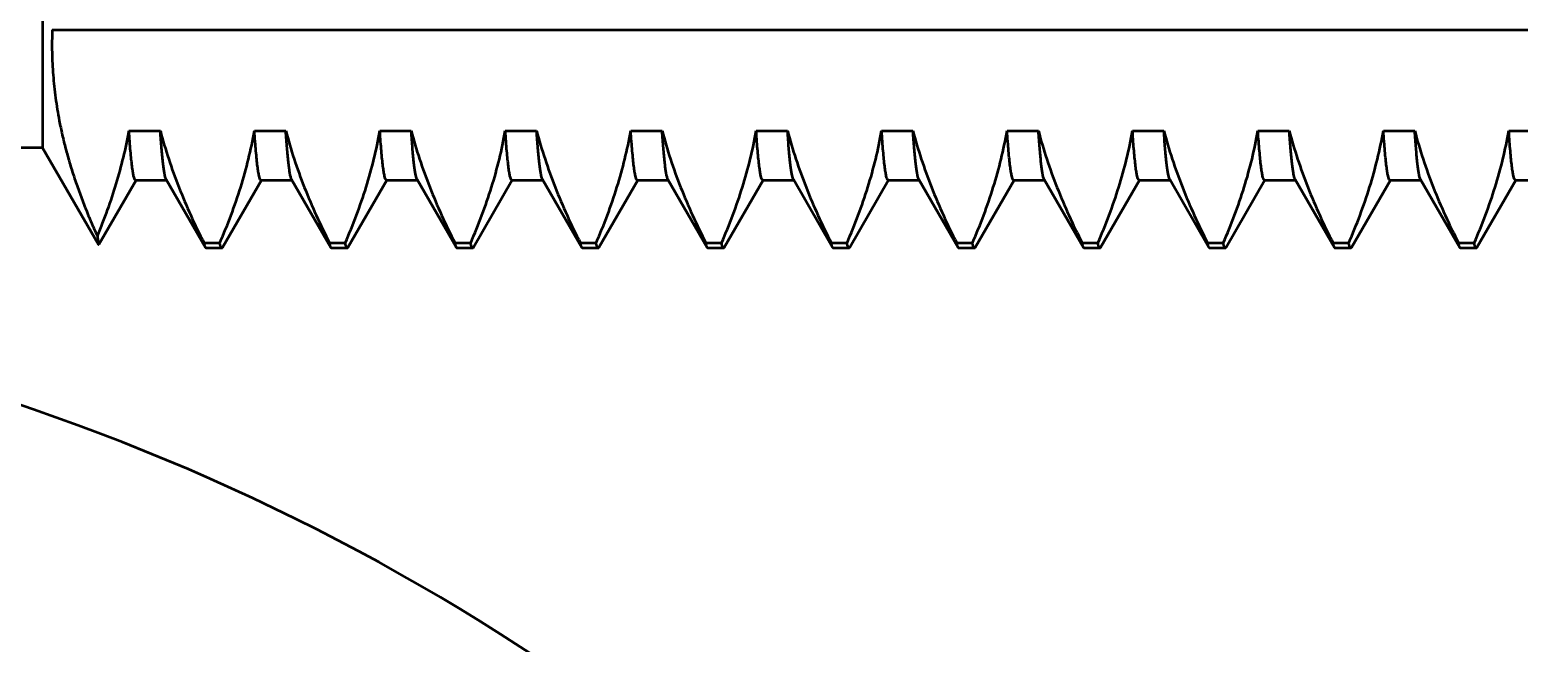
# Model space of a CAD drawing. Header units: millimetres. Extents: x 0 to 841, y 0 to 594.
# Drawn here: x 547.69 to 556.6, y 241.76 to 245.43 of the extents above; entities that cross this region are included whole.
import ezdxf

# ---------------------------------------------------------------- set-up
doc = ezdxf.new("R2010")
doc.units = ezdxf.units.MM
doc.layers.add('Hatch (ISO)', color=7, linetype='Continuous', lineweight=18)
doc.layers.add('Visible (ISO)', color=7, linetype='Continuous', lineweight=50)

msp = doc.modelspace()

# ---------------------------------------------------------------- hatches: boundary and pattern name
at = {"layer": 'Hatch (ISO)'}
h = msp.add_hatch(dxfattribs=at)
h.set_pattern_fill('ANSI31', color=256, scale=25.4, style=0)
h.set_pattern_definition([(45, (0, 0), (-2.245064, 2.245064), [])])
edge = h.paths.add_edge_path()
edge.add_ellipse((416.2875, 307.6206), major_axis=(-9.758, 2.1864), ratio=1, start_angle=270, end_angle=282.62939)
edge.add_line((416.2875, 317.6206), (382.416, 317.6206))
edge.add_ellipse((382.416, 312.6206), major_axis=(-5, 0), ratio=1, start_angle=270, end_angle=360)
edge.add_line((377.416, 312.6206), (377.416, 210.6206))
edge.add_ellipse((382.416, 210.6206), major_axis=(0, -5), ratio=1, start_angle=270, end_angle=360)
edge.add_line((382.416, 205.6206), (416.2875, 205.6206))
edge.add_ellipse((416.2875, 215.6206), major_axis=(10, 0), ratio=1, start_angle=270, end_angle=282.62939)
edge.add_ellipse((445.416, 85.6206), major_axis=(120.242, 26.942), ratio=1, start_angle=64.741221, end_angle=90, ccw=False)
edge.add_ellipse((474.5444, 215.6206), major_axis=(9.758, -2.1864), ratio=1, start_angle=270, end_angle=282.62939)
edge.add_line((474.5444, 205.6206), (558.416, 205.6206))
edge.add_ellipse((558.416, 210.6206), major_axis=(5, 0), ratio=1, start_angle=270, end_angle=360)
edge.add_line((563.416, 210.6206), (563.416, 312.6206))
edge.add_ellipse((558.416, 312.6206), major_axis=(0, 5), ratio=1, start_angle=270, end_angle=360)
edge.add_line((558.416, 317.6206), (474.5444, 317.6206))
edge.add_ellipse((474.5444, 307.6206), major_axis=(-10, 0), ratio=1, start_angle=270, end_angle=282.62939)
edge.add_ellipse((445.416, 437.6206), major_axis=(-120.242, -26.942), ratio=1, start_angle=64.741221, end_angle=90, ccw=False)
edge = h.paths.add_edge_path(flags=0)
edge.add_line((388.916, 208.6206), (388.916, 210.6206))
edge.add_ellipse((382.416, 210.6206), major_axis=(0, 6.5), ratio=1, start_angle=270, end_angle=363.5049)
edge.add_line((382.0186, 217.1085), (380.416, 217.1085))
edge.add_line((380.416, 217.1085), (380.416, 221.8137))
edge.add_spline(control_points=[(380.416, 221.8137), (380.416, 222.421), (380.4998, 223.1449), (380.6918, 224.324), (380.8222, 224.9564), (381.0364, 226.2248), (381.1089, 226.8628), (381.1089, 228.0373), (381.0364, 228.6753), (380.8222, 229.9438), (380.6918, 230.5761), (380.4998, 231.7552), (380.416, 232.4791), (380.416, 233.0865)], knot_values=[1.346639, 1.346639, 1.346639, 1.346639, 1.528836, 1.528836, 1.705012, 1.705012, 1.881187, 1.881187, 2.057362, 2.057362, 2.233538, 2.233538, 2.415734, 2.415734, 2.415734, 2.415734], degree=3, periodic=0)
edge.add_line((380.416, 233.0865), (380.416, 241.6206))
edge.add_ellipse((380.416, 244.1206), major_axis=(2.5, 0), ratio=1, start_angle=270, end_angle=450)
edge.add_line((380.416, 246.6206), (380.416, 276.6206))
edge.add_ellipse((380.416, 279.1206), major_axis=(2.5, 0), ratio=1, start_angle=270, end_angle=450)
edge.add_line((380.416, 281.6206), (380.416, 306.1211))
edge.add_line((380.416, 306.1211), (382.4891, 306.1211))
edge.add_ellipse((382.416, 312.6206), major_axis=(6.4996, 0.0732), ratio=1, start_angle=270, end_angle=359.35505)
edge.add_line((388.916, 312.6206), (388.916, 314.6206))
edge.add_line((388.916, 314.6206), (416.2875, 314.6206))
edge.add_ellipse((416.2875, 307.6206), major_axis=(7, 0), ratio=1, start_angle=77.37061, end_angle=90, ccw=False)
edge.add_ellipse((445.416, 437.6206), major_axis=(123.1694, -27.598), ratio=1, start_angle=270, end_angle=279.224461)
edge.add_ellipse((445.416, 311.3973), major_axis=(-0.2228, -7.4967), ratio=1, start_angle=270, end_angle=453.40493)
edge.add_ellipse((445.416, 437.6206), major_axis=(126.0006, 7.4967), ratio=1, start_angle=270, end_angle=279.224461)
edge.add_ellipse((474.5444, 307.6206), major_axis=(6.8306, 1.5305), ratio=1, start_angle=77.37061, end_angle=90, ccw=False)
edge.add_line((474.5444, 314.6206), (535.916, 314.6206))
edge.add_ellipse((538.416, 314.6206), major_axis=(0, -2.5), ratio=1, start_angle=270, end_angle=450)
edge.add_line((540.916, 314.6206), (551.9184, 314.6206))
edge.add_line((551.9184, 314.6206), (551.9184, 312.4451))
edge.add_ellipse((558.416, 312.6206), major_axis=(0.1756, -6.4976), ratio=1, start_angle=270, end_angle=359.09712)
edge.add_line((558.4891, 306.1211), (560.416, 306.1211))
edge.add_line((560.416, 306.1211), (560.416, 217.1085))
edge.add_line((560.416, 217.1085), (558.8134, 217.1085))
edge.add_ellipse((558.416, 210.6206), major_axis=(-6.4878, 0.3974), ratio=1, start_angle=270, end_angle=361.95706)
edge.add_line((551.9184, 210.7962), (551.9184, 208.6206))
edge.add_line((551.9184, 208.6206), (540.916, 208.6206))
edge.add_ellipse((538.416, 208.6206), major_axis=(0, 2.5), ratio=1, start_angle=270, end_angle=450)
edge.add_line((535.916, 208.6206), (474.5444, 208.6206))
edge.add_ellipse((474.5444, 215.6206), major_axis=(-7, 0), ratio=1, start_angle=77.37061, end_angle=90, ccw=False)
edge.add_ellipse((445.416, 85.6206), major_axis=(-123.1694, 27.598), ratio=1, start_angle=270, end_angle=279.224461)
edge.add_ellipse((445.416, 211.844), major_axis=(0.2228, 7.4967), ratio=1, start_angle=270, end_angle=453.40493)
edge.add_ellipse((445.416, 85.6206), major_axis=(-126.0006, -7.4967), ratio=1, start_angle=270, end_angle=279.224461)
edge.add_ellipse((416.2875, 215.6206), major_axis=(-6.8306, -1.5305), ratio=1, start_angle=77.37061, end_angle=90, ccw=False)
edge.add_line((416.2875, 208.6206), (388.916, 208.6206))
edge = h.paths.add_edge_path(flags=0)
edge.add_ellipse((557.666, 211.3706), major_axis=(0, 2.1724), ratio=1, start_angle=0, end_angle=360)
edge = h.paths.add_edge_path(flags=0)
edge.add_ellipse((557.666, 311.8706), major_axis=(0, 2.1724), ratio=1, start_angle=0, end_angle=360)
edge = h.paths.add_edge_path(flags=0)
edge.add_ellipse((383.166, 311.8706), major_axis=(0, 2.1724), ratio=1, start_angle=0, end_angle=360)
edge = h.paths.add_edge_path(flags=0)
edge.add_ellipse((383.166, 211.3706), major_axis=(0, 2.1724), ratio=1, start_angle=0, end_angle=360)
edge = h.paths.add_edge_path(flags=0)
edge.add_ellipse((445.416, 214.344), major_axis=(0, 2), ratio=1, start_angle=0, end_angle=360)
edge = h.paths.add_edge_path(flags=0)
edge.add_ellipse((445.416, 308.8973), major_axis=(0, 2), ratio=1, start_angle=0, end_angle=360)

# ---------------------------------------------------------------- linework, layer by layer
at = {"layer": 'Visible (ISO)'}
for p, q in [((547.7696, 255.5206), (547.7696, 244.7206)), ((547.8273, 245.4254), (560.416, 245.4254)), ((548.2858, 244.8212), (548.4733, 244.8212)), ((549.0358, 244.8212), (549.2233, 244.8212)), ((549.7858, 244.8212), (549.9733, 244.8212)), ((550.5358, 244.8212), (550.7233, 244.8212)), ((551.2858, 244.8212), (551.4733, 244.8212)), ((552.0358, 244.8212), (552.2233, 244.8212)), ((552.7858, 244.8212), (552.9733, 244.8212)), ((553.5358, 244.8212), (553.7233, 244.8212)), ((554.2858, 244.8212), (554.4733, 244.8212)), ((555.0358, 244.8212), (555.2233, 244.8212)), ((555.7858, 244.8212), (555.9733, 244.8212)), ((556.5358, 244.8212), (556.7233, 244.8212)), ((547.7696, 244.7206), (542.0054, 244.7206)), ((547.7696, 244.7206), (548.1036, 244.1421)), ((548.3278, 244.5266), (548.1057, 244.1421)), ((548.3255, 244.5266), (548.5107, 244.5266)), ((548.7431, 244.1243), (548.5085, 244.5306)), ((549.0778, 244.5266), (548.8453, 244.1243)), ((549.0755, 244.5266), (549.2607, 244.5266)), ((549.4931, 244.1243), (549.2585, 244.5306)), ((549.8278, 244.5266), (549.5953, 244.1243)), ((549.8255, 244.5266), (550.0107, 244.5266)), ((550.2431, 244.1243), (550.0085, 244.5306)), ((550.5778, 244.5266), (550.3453, 244.1243)), ((550.5755, 244.5266), (550.7607, 244.5266)), ((550.9931, 244.1243), (550.7585, 244.5306)), ((551.3278, 244.5266), (551.0953, 244.1243)), ((551.3255, 244.5266), (551.5107, 244.5266)), ((551.7431, 244.1243), (551.5085, 244.5306)), ((552.0778, 244.5266), (551.8453, 244.1243)), ((552.0755, 244.5266), (552.2607, 244.5266)), ((552.4931, 244.1243), (552.2585, 244.5306)), ((552.8278, 244.5266), (552.5953, 244.1243)), ((552.8255, 244.5266), (553.0107, 244.5266)), ((553.2431, 244.1243), (553.0085, 244.5306)), ((553.5778, 244.5266), (553.3453, 244.1243)), ((553.5755, 244.5266), (553.7607, 244.5266)), ((553.9931, 244.1243), (553.7585, 244.5306)), ((554.3278, 244.5266), (554.0953, 244.1243)), ((554.3255, 244.5266), (554.5107, 244.5266)), ((554.7431, 244.1243), (554.5085, 244.5306)), ((555.0778, 244.5266), (554.8453, 244.1243)), ((555.0755, 244.5266), (555.2607, 244.5266)), ((555.4931, 244.1243), (555.2585, 244.5306)), ((555.8278, 244.5266), (555.5953, 244.1243)), ((555.8255, 244.5266), (556.0107, 244.5266)), ((556.2431, 244.1243), (556.0085, 244.5306)), ((556.5778, 244.5266), (556.3453, 244.1243)), ((556.5755, 244.5266), (556.7607, 244.5266)), ((548.8289, 244.1508), (548.7352, 244.1508)), ((548.8412, 244.1206), (548.7474, 244.1206)), ((549.5789, 244.1508), (549.4852, 244.1508)), ((549.5912, 244.1206), (549.4974, 244.1206)), ((550.3289, 244.1508), (550.2352, 244.1508)), ((550.3412, 244.1206), (550.2474, 244.1206)), ((551.0789, 244.1508), (550.9852, 244.1508)), ((551.0912, 244.1206), (550.9974, 244.1206)), ((551.8289, 244.1508), (551.7352, 244.1508)), ((551.8412, 244.1206), (551.7474, 244.1206)), ((552.5789, 244.1508), (552.4852, 244.1508)), ((552.5912, 244.1206), (552.4974, 244.1206)), ((553.3289, 244.1508), (553.2352, 244.1508)), ((553.3412, 244.1206), (553.2474, 244.1206)), ((554.0789, 244.1508), (553.9852, 244.1508)), ((554.0912, 244.1206), (553.9974, 244.1206)), ((554.8289, 244.1508), (554.7352, 244.1508)), ((554.8412, 244.1206), (554.7474, 244.1206)), ((555.5789, 244.1508), (555.4852, 244.1508)), ((555.5912, 244.1206), (555.4974, 244.1206)), ((556.3289, 244.1508), (556.2352, 244.1508)), ((556.3412, 244.1206), (556.2474, 244.1206))]:
    msp.add_line(p, q, dxfattribs=at)
msp.add_arc((543.416, 230.6206), 13.25, 10.87572, 168.85231, dxfattribs=at)
msp.add_ellipse((548.0932, 250.1031), major_axis=(0.0114, -5.9619), ratio=0.010088, start_param=6.152069, end_param=6.300566, dxfattribs=at)
for points, weights in [([(547.8273, 245.4254), (547.803, 244.834), (548.0967, 244.1924)], [3.46497204023, 3.47827698668, 3.32395212452]), ([(548.3255, 244.5266), (548.3056, 244.5266), (548.2858, 244.8212)], [0.967746185884, 0.955537588594, 0.968998828714]), ([(548.5085, 244.5306), (548.4908, 244.5611), (548.4733, 244.8212)], [0.965263472204, 0.957095981797, 0.968998828714]), ([(549.0755, 244.5266), (549.0556, 244.5266), (549.0358, 244.8212)], [0.967746185884, 0.955537588594, 0.968998828714]), ([(549.2585, 244.5306), (549.2408, 244.5611), (549.2233, 244.8212)], [0.965263472204, 0.957095981797, 0.968998828714]), ([(549.8255, 244.5266), (549.8056, 244.5266), (549.7858, 244.8212)], [0.967746185884, 0.955537588594, 0.968998828714]), ([(550.0085, 244.5306), (549.9908, 244.5611), (549.9733, 244.8212)], [0.965263472204, 0.957095981797, 0.968998828714]), ([(550.5755, 244.5266), (550.5556, 244.5266), (550.5358, 244.8212)], [0.967746185884, 0.955537588594, 0.968998828714]), ([(550.7585, 244.5306), (550.7408, 244.5611), (550.7233, 244.8212)], [0.965263472204, 0.957095981797, 0.968998828714]), ([(551.3255, 244.5266), (551.3056, 244.5266), (551.2858, 244.8212)], [0.967746185884, 0.955537588594, 0.968998828714]), ([(551.5085, 244.5306), (551.4908, 244.5611), (551.4733, 244.8212)], [0.965263472204, 0.957095981797, 0.968998828714]), ([(552.0755, 244.5266), (552.0556, 244.5266), (552.0358, 244.8212)], [0.967746185884, 0.955537588594, 0.968998828714]), ([(552.2585, 244.5306), (552.2408, 244.5611), (552.2233, 244.8212)], [0.965263472204, 0.957095981797, 0.968998828714]), ([(552.8255, 244.5266), (552.8056, 244.5266), (552.7858, 244.8212)], [0.967746185884, 0.955537588594, 0.968998828714]), ([(553.0085, 244.5306), (552.9908, 244.5611), (552.9733, 244.8212)], [0.965263472204, 0.957095981797, 0.968998828714]), ([(553.5755, 244.5266), (553.5556, 244.5266), (553.5358, 244.8212)], [0.967746185884, 0.955537588594, 0.968998828714]), ([(553.7585, 244.5306), (553.7408, 244.5611), (553.7233, 244.8212)], [0.965263472204, 0.957095981797, 0.968998828714]), ([(554.3255, 244.5266), (554.3056, 244.5266), (554.2858, 244.8212)], [0.967746185884, 0.955537588594, 0.968998828714]), ([(554.5085, 244.5306), (554.4908, 244.5611), (554.4733, 244.8212)], [0.965263472204, 0.957095981797, 0.968998828714]), ([(555.0755, 244.5266), (555.0556, 244.5266), (555.0358, 244.8212)], [0.967746185884, 0.955537588594, 0.968998828714]), ([(555.2585, 244.5306), (555.2408, 244.5611), (555.2233, 244.8212)], [0.965263472204, 0.957095981797, 0.968998828714]), ([(555.8255, 244.5266), (555.8056, 244.5266), (555.7858, 244.8212)], [0.967746185884, 0.955537588594, 0.968998828714]), ([(556.0085, 244.5306), (555.9908, 244.5611), (555.9733, 244.8212)], [0.965263472204, 0.957095981797, 0.968998828714]), ([(556.5755, 244.5266), (556.5556, 244.5266), (556.5358, 244.8212)], [0.967746185884, 0.955537588594, 0.968998828714]), ([(548.7474, 244.1206), (548.7413, 244.1206), (548.7352, 244.1508)], [0.967746185884, 0.963985807299, 0.962660741352]), ([(548.8453, 244.1243), (548.8372, 244.1102), (548.8289, 244.1508)], [0.970653896792, 0.964446291959, 0.962660741352]), ([(549.4974, 244.1206), (549.4913, 244.1206), (549.4852, 244.1508)], [0.967746185884, 0.963985807299, 0.962660741352]), ([(549.5953, 244.1243), (549.5872, 244.1102), (549.5789, 244.1508)], [0.970653896792, 0.964446291959, 0.962660741352]), ([(550.2474, 244.1206), (550.2413, 244.1206), (550.2352, 244.1508)], [0.967746185884, 0.963985807299, 0.962660741352]), ([(550.3453, 244.1243), (550.3372, 244.1102), (550.3289, 244.1508)], [0.970653896792, 0.964446291959, 0.962660741352]), ([(550.9974, 244.1206), (550.9913, 244.1206), (550.9852, 244.1508)], [0.967746185884, 0.963985807299, 0.962660741352]), ([(551.0953, 244.1243), (551.0872, 244.1102), (551.0789, 244.1508)], [0.970653896792, 0.964446291959, 0.962660741352]), ([(551.7474, 244.1206), (551.7413, 244.1206), (551.7352, 244.1508)], [0.967746185884, 0.963985807299, 0.962660741352]), ([(551.8453, 244.1243), (551.8372, 244.1102), (551.8289, 244.1508)], [0.970653896792, 0.964446291959, 0.962660741352]), ([(552.4974, 244.1206), (552.4913, 244.1206), (552.4852, 244.1508)], [0.967746185884, 0.963985807299, 0.962660741352]), ([(552.5953, 244.1243), (552.5872, 244.1102), (552.5789, 244.1508)], [0.970653896792, 0.964446291959, 0.962660741352]), ([(553.2474, 244.1206), (553.2413, 244.1206), (553.2352, 244.1508)], [0.967746185884, 0.963985807299, 0.962660741352]), ([(553.3453, 244.1243), (553.3372, 244.1102), (553.3289, 244.1508)], [0.970653896792, 0.964446291959, 0.962660741352]), ([(553.9974, 244.1206), (553.9913, 244.1206), (553.9852, 244.1508)], [0.967746185884, 0.963985807299, 0.962660741352]), ([(554.0953, 244.1243), (554.0872, 244.1102), (554.0789, 244.1508)], [0.970653896792, 0.964446291959, 0.962660741352]), ([(554.7474, 244.1206), (554.7413, 244.1206), (554.7352, 244.1508)], [0.967746185884, 0.963985807299, 0.962660741352]), ([(554.8453, 244.1243), (554.8372, 244.1102), (554.8289, 244.1508)], [0.970653896792, 0.964446291959, 0.962660741352]), ([(555.4974, 244.1206), (555.4913, 244.1206), (555.4852, 244.1508)], [0.967746185884, 0.963985807299, 0.962660741352]), ([(555.5953, 244.1243), (555.5872, 244.1102), (555.5789, 244.1508)], [0.970653896792, 0.964446291959, 0.962660741352]), ([(556.2474, 244.1206), (556.2413, 244.1206), (556.2352, 244.1508)], [0.967746185884, 0.963985807299, 0.962660741352]), ([(556.3453, 244.1243), (556.3372, 244.1102), (556.3289, 244.1508)], [0.970653896792, 0.964446291959, 0.962660741352])]:
    msp.add_rational_spline(points, weights, degree=2, dxfattribs=at)
for points, knots in [([(548.0967, 244.1924), (548.1402, 244.2962), (548.1782, 244.4005), (548.2418, 244.6104), (548.2672, 244.7155), (548.2858, 244.8212)], [-0.1297069, -0.1297069, -0.1297069, -0.1297069, -0.0648638, -0.0648638, 0, 0, 0, 0]), ([(548.4733, 244.8212), (548.5028, 244.7083), (548.5401, 244.5961), (548.6281, 244.3725), (548.6788, 244.2613), (548.7352, 244.1508)], [-0.1392079, -0.1392079, -0.1392079, -0.1392079, -0.0696475, -0.0696475, -0.000001, -0.000001, -0.000001, -0.000001]), ([(548.8289, 244.1508), (548.8769, 244.2614), (548.9188, 244.3726), (548.9884, 244.5963), (549.016, 244.7084), (549.0358, 244.8212)], [-0.1383794, -0.1383794, -0.1383794, -0.1383794, -0.0692014, -0.0692014, 0, 0, 0, 0]), ([(549.2233, 244.8212), (549.2528, 244.7083), (549.2901, 244.5961), (549.3781, 244.3725), (549.4288, 244.2613), (549.4852, 244.1508)], [-0.1392079, -0.1392079, -0.1392079, -0.1392079, -0.0696475, -0.0696475, -0.000001, -0.000001, -0.000001, -0.000001]), ([(549.5789, 244.1508), (549.6269, 244.2614), (549.6688, 244.3726), (549.7384, 244.5963), (549.766, 244.7084), (549.7858, 244.8212)], [-0.1383794, -0.1383794, -0.1383794, -0.1383794, -0.0692014, -0.0692014, 0, 0, 0, 0]), ([(549.9733, 244.8212), (550.0028, 244.7083), (550.0401, 244.5961), (550.1281, 244.3725), (550.1788, 244.2613), (550.2352, 244.1508)], [-0.1392079, -0.1392079, -0.1392079, -0.1392079, -0.0696475, -0.0696475, -0.000001, -0.000001, -0.000001, -0.000001]), ([(550.3289, 244.1508), (550.3769, 244.2614), (550.4188, 244.3726), (550.4884, 244.5963), (550.516, 244.7084), (550.5358, 244.8212)], [-0.1383794, -0.1383794, -0.1383794, -0.1383794, -0.0692014, -0.0692014, 0, 0, 0, 0]), ([(550.7233, 244.8212), (550.7528, 244.7083), (550.7901, 244.5961), (550.8781, 244.3725), (550.9288, 244.2613), (550.9852, 244.1508)], [-0.1392079, -0.1392079, -0.1392079, -0.1392079, -0.0696475, -0.0696475, -0.000001, -0.000001, -0.000001, -0.000001]), ([(551.0789, 244.1508), (551.1269, 244.2614), (551.1688, 244.3726), (551.2384, 244.5963), (551.266, 244.7084), (551.2858, 244.8212)], [-0.1383794, -0.1383794, -0.1383794, -0.1383794, -0.0692014, -0.0692014, 0, 0, 0, 0]), ([(551.4733, 244.8212), (551.5028, 244.7083), (551.5401, 244.5961), (551.6281, 244.3725), (551.6788, 244.2613), (551.7352, 244.1508)], [-0.1392079, -0.1392079, -0.1392079, -0.1392079, -0.0696475, -0.0696475, -0.000001, -0.000001, -0.000001, -0.000001]), ([(551.8289, 244.1508), (551.8769, 244.2614), (551.9188, 244.3726), (551.9884, 244.5963), (552.016, 244.7084), (552.0358, 244.8212)], [-0.1383794, -0.1383794, -0.1383794, -0.1383794, -0.0692014, -0.0692014, 0, 0, 0, 0]), ([(552.2233, 244.8212), (552.2528, 244.7083), (552.2901, 244.5961), (552.3781, 244.3725), (552.4288, 244.2613), (552.4852, 244.1508)], [-0.1392079, -0.1392079, -0.1392079, -0.1392079, -0.0696475, -0.0696475, -0.000001, -0.000001, -0.000001, -0.000001]), ([(552.5789, 244.1508), (552.6269, 244.2614), (552.6688, 244.3726), (552.7384, 244.5963), (552.766, 244.7084), (552.7858, 244.8212)], [-0.1383794, -0.1383794, -0.1383794, -0.1383794, -0.0692014, -0.0692014, 0, 0, 0, 0]), ([(552.9733, 244.8212), (553.0028, 244.7083), (553.0401, 244.5961), (553.1281, 244.3725), (553.1788, 244.2613), (553.2352, 244.1508)], [-0.1392079, -0.1392079, -0.1392079, -0.1392079, -0.0696475, -0.0696475, -0.000001, -0.000001, -0.000001, -0.000001]), ([(553.3289, 244.1508), (553.3769, 244.2614), (553.4188, 244.3726), (553.4884, 244.5963), (553.516, 244.7084), (553.5358, 244.8212)], [-0.1383794, -0.1383794, -0.1383794, -0.1383794, -0.0692014, -0.0692014, 0, 0, 0, 0]), ([(553.7233, 244.8212), (553.7528, 244.7083), (553.7901, 244.5961), (553.8781, 244.3725), (553.9288, 244.2613), (553.9852, 244.1508)], [-0.1392079, -0.1392079, -0.1392079, -0.1392079, -0.0696475, -0.0696475, -0.000001, -0.000001, -0.000001, -0.000001]), ([(554.0789, 244.1508), (554.1269, 244.2614), (554.1688, 244.3726), (554.2384, 244.5963), (554.266, 244.7084), (554.2858, 244.8212)], [-0.1383794, -0.1383794, -0.1383794, -0.1383794, -0.0692014, -0.0692014, 0, 0, 0, 0]), ([(554.4733, 244.8212), (554.5028, 244.7083), (554.5401, 244.5961), (554.6281, 244.3725), (554.6788, 244.2613), (554.7352, 244.1508)], [-0.1392079, -0.1392079, -0.1392079, -0.1392079, -0.0696475, -0.0696475, -0.000001, -0.000001, -0.000001, -0.000001]), ([(554.8289, 244.1508), (554.8769, 244.2614), (554.9188, 244.3726), (554.9884, 244.5963), (555.016, 244.7084), (555.0358, 244.8212)], [-0.1383794, -0.1383794, -0.1383794, -0.1383794, -0.0692014, -0.0692014, 0, 0, 0, 0]), ([(555.2233, 244.8212), (555.2528, 244.7083), (555.2901, 244.5961), (555.3781, 244.3725), (555.4288, 244.2613), (555.4852, 244.1508)], [-0.1392079, -0.1392079, -0.1392079, -0.1392079, -0.0696475, -0.0696475, -0.000001, -0.000001, -0.000001, -0.000001]), ([(555.5789, 244.1508), (555.6269, 244.2614), (555.6688, 244.3726), (555.7384, 244.5963), (555.766, 244.7084), (555.7858, 244.8212)], [-0.1383794, -0.1383794, -0.1383794, -0.1383794, -0.0692014, -0.0692014, 0, 0, 0, 0]), ([(555.9733, 244.8212), (556.0028, 244.7083), (556.0401, 244.5961), (556.1281, 244.3725), (556.1788, 244.2613), (556.2352, 244.1508)], [-0.1392079, -0.1392079, -0.1392079, -0.1392079, -0.0696475, -0.0696475, -0.000001, -0.000001, -0.000001, -0.000001]), ([(556.3289, 244.1508), (556.3769, 244.2614), (556.4188, 244.3726), (556.4884, 244.5963), (556.516, 244.7084), (556.5358, 244.8212)], [-0.1383794, -0.1383794, -0.1383794, -0.1383794, -0.0692014, -0.0692014, 0, 0, 0, 0])]:
    msp.add_open_spline(points, degree=3, knots=knots, dxfattribs=at)

doc.saveas('drawing.dxf')
